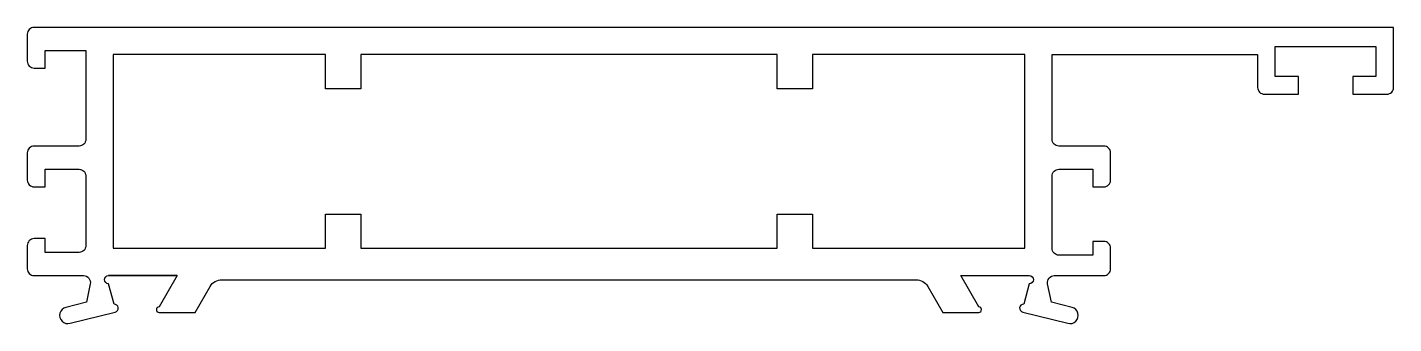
# Model space of a CAD drawing. Extents: x 90 to 190, y 182 to 204.
import ezdxf

# ---------------------------------------------------------------- set-up
doc = ezdxf.new("R2010")
doc.units = 0
doc.header["$LTSCALE"] = 15
doc.layers.add('ERCAN', color=220, linetype='CONTINUOUS')

msp = doc.modelspace()

# ---------------------------------------------------------------- linework, layer by layer
at = {"layer": 'ERCAN', "color": 0}
msp.add_lwpolyline([(93.65, 193.28, -0.414214), (94.15, 192.78), (94.15, 187.68, -0.414214), (93.65, 187.18), (91.15, 187.18), (91.15, 188.19), (90.35, 188.19, 0.414214), (89.85, 187.69), (89.85, 185.98, 0.414214), (90.35, 185.48), (93.98, 185.48, -0.475398), (94.47, 184.87), (94.19, 183.53), (92.68, 183.14, 1.019099), (92.99, 181.98), (96.3, 182.8, 0.888706), (96.23, 183.39), (95.82, 184.88, -1), (95.82, 185.48), (100.86, 185.48), (95.82, 185.48), (100.86, 185.48), (99.53, 183.18, 1), (99.53, 182.78), (102.18, 182.78), (103.28, 184.68, -0.267949), (104.15, 185.18), (155.13, 185.18, -0.267949), (156, 184.68), (157.1, 182.78), (159.75, 182.78, 1), (159.75, 183.18), (158.42, 185.48), (163.46, 185.48, -1), (163.46, 184.88), (163.05, 183.39, 0.888706), (162.98, 182.8), (166.29, 181.98, 1.019099), (166.6, 183.14), (165.09, 183.53), (164.81, 184.88, -0.475398), (165.3, 185.48), (168.93, 185.48, 0.414214), (169.43, 185.98), (169.43, 187.49, 0.414214), (168.93, 187.99), (168.13, 187.99), (168.13, 186.98), (165.63, 186.98, -0.414214), (165.13, 187.48), (165.13, 192.78, -0.414214), (165.63, 193.28), (168.13, 193.28), (168.13, 191.99), (168.93, 191.99, 0.414214), (169.43, 192.49), (169.43, 194.48, 0.414214), (168.93, 194.98), (165.63, 194.98, -0.414214), (165.13, 195.48), (165.13, 201.69), (180.23, 201.69), (180.23, 199.29, 0.414214), (180.73, 198.79), (183.23, 198.79), (183.23, 200.09), (181.53, 200.09), (181.53, 202.29), (188.93, 202.29), (188.93, 200.09), (187.23, 200.09), (187.23, 198.79), (189.73, 198.79, 0.414214), (190.23, 199.29), (190.23, 203.69), (94.15, 203.69), (90.35, 203.69, 0.414214), (89.85, 203.19), (89.85, 201.2, 0.414214), (90.35, 200.7), (91.15, 200.7), (91.15, 201.99), (94.15, 201.99), (94.15, 195.48, -0.414214), (93.65, 194.98), (90.35, 194.98, 0.414214), (89.85, 194.48), (89.85, 192.49, 0.414214), (90.35, 191.99), (91.15, 191.99), (91.15, 193.28)], format="xyb", close=True, dxfattribs=at)
msp.add_lwpolyline([(144.93, 187.48), (144.93, 189.98), (147.53, 189.98), (147.53, 187.48), (163.13, 187.48), (163.13, 201.69), (147.53, 201.69), (147.53, 199.19), (144.93, 199.19), (144.93, 201.69), (114.35, 201.69), (114.35, 199.19), (111.75, 199.19), (111.75, 201.69), (96.15, 201.69), (96.15, 187.48), (111.75, 187.48), (111.75, 189.98), (114.35, 189.98), (114.35, 187.48)], close=True, dxfattribs=at)

doc.saveas('drawing.dxf')
